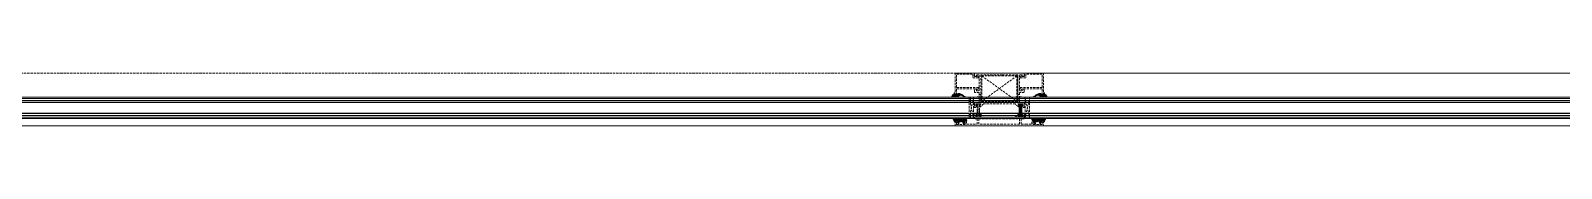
# Model space of a CAD drawing. Extents: x -1457 to 23780, y -2071 to 4205.
# Drawn here: x 20106.6 to 20280.1, y 2365 to 2371 of the extents above; entities that cross this region are included whole.
import ezdxf

# ---------------------------------------------------------------- set-up
doc = ezdxf.new("R2010")
doc.units = 0
doc.header["$MEASUREMENT"] = 0
doc.linetypes.add('HIDDEN', pattern=[0.375, 0.25, -0.125])
doc.layers.get('0').update_dxf_attribs({"color": 9, "lineweight": 9})
for name, color, linetype, lineweight in [('09', 9, 'Continuous', 9), ('15', 9, 'Continuous', 9), ('M-TEFRIS2-015', 129, 'Continuous', 9)]:
    doc.layers.add(name, color=color, linetype=linetype, lineweight=lineweight)
pattern_1 = [(45, (-487.86505, -6), (-0.06629126074, 0.06629126074), [])]
pattern_2 = [(45, (-873.267637, -15.094166), (-0.01767766953, 0.05303300859), [0, -0.05])]

# ---------------------------------------------------------------- blocks, each defined once
blk = doc.blocks.new('*U62')
at = {"layer": '09'}
h = blk.add_hatch(dxfattribs=at)
h.set_pattern_fill('_USER', color=256, scale=0.2, style=0, pattern_type=0)
h.set_pattern_definition([(0, (192.41667, -0.4), (0, -0.2), [])])
h.paths.add_polyline_path([(0, -0.6), (192.42, -0.6), (192.42, 0), (0, 0)])
h = blk.add_hatch(dxfattribs=at)
h.set_pattern_fill('_USER', color=256, scale=0.2, style=0, pattern_type=0)
h.set_pattern_definition([(0, (192.41667, -2.1), (0, -0.2), [])])
h.paths.add_polyline_path([(0, -2.4), (192.42, -2.4), (192.42, -1.8), (0, -1.8)])
at = {"layer": '15'}
for points in [[(0, -0.6), (192.42, -0.6), (192.42, 0), (0, 0)], [(0, -2.4), (192.42, -2.4), (192.42, -1.8), (0, -1.8)]]:
    blk.add_lwpolyline(points, close=True, dxfattribs=at)
blk = doc.blocks.new('*U93')
at = {"layer": '09'}
h = blk.add_hatch(dxfattribs=at)
h.set_pattern_fill('_USER', color=256, scale=0.2, style=0, pattern_type=0)
h.set_pattern_definition([(0, (199.80667, -0.4), (0, -0.2), [])])
h.paths.add_polyline_path([(0, -0.6), (199.81, -0.6), (199.81, 0), (0, 0)])
h = blk.add_hatch(dxfattribs=at)
h.set_pattern_fill('_USER', color=256, scale=0.2, style=0, pattern_type=0)
h.set_pattern_definition([(0, (199.80667, -2.1), (0, -0.2), [])])
h.paths.add_polyline_path([(0, -2.4), (199.81, -2.4), (199.81, -1.8), (0, -1.8)])
at = {"layer": '15'}
for points in [[(0, -0.6), (199.81, -0.6), (199.81, 0), (0, 0)], [(0, -2.4), (199.81, -2.4), (199.81, -1.8), (0, -1.8)]]:
    blk.add_lwpolyline(points, close=True, dxfattribs=at)
blk = doc.blocks.new('*X174')
for p, q in [((1, 6.3), (1.3, 6.6)), ((3.8, 3.3), (1.2, 5.9)), ((1.6, 5.1), (2.3, 5.9)), ((2.2, 4), (3.3, 5)), ((2.9, 2.9), (4.9, 4.9)), ((3.7, 1.9), (3.8, 2)), ((5.3, 3.5), (3.9, 4.9)), ((4.8, 5.8), (4.1, 6.6)), ((4.2, 5.9), (4.8, 6.6)), ((5.3, 3.5), (6.7, 4.9)), ((5.7, 5.7), (6.5, 6.5)), ((8.4, 2.2), (5.7, 4.9)), ((6.8, 5.6), (5.9, 6.5)), ((7.8, 1), (6.5, 2.3)), ((6.7, 1.4), (10.4, 5.1)), ((6.8, 3.3), (8.4, 4.9)), ((7.2, 0.1), (7.8, 0.7)), ((7.3, 5.5), (8.2, 6.4)), ((9.5, 2.9), (7.5, 4.9)), ((8.8, 5.3), (7.7, 6.4)), ((8.8, 5.3), (9.6, 6)), ((11.4, 2.8), (9.1, 5.1)), ((10.1, 3), (12, 4.9)), ((14.1, 1.8), (11, 4.9)), ((11.8, 5.9), (11.1, 6.6)), ((11.3, 6), (11.9, 6.6)), ((11.5, 2.7), (13.7, 4.9)), ((12.4, 1.8), (13.8, 3.2)), ((13.6, 0.6), (12.6, 1.6)), ((12.8, 5.8), (13.6, 6.5)), ((14.2, 3.5), (12.8, 4.9)), ((12.8, 0.5), (14, 1.6)), ((13.8, 5.7), (12.9, 6.6)), ((14.1, 3.5), (16.5, 5.9)), ((14.4, 5.6), (15.3, 6.5)), ((15.8, 3.6), (14.5, 4.9)), ((16.7, 4.5), (14.7, 6.5)), ((16.1, 3.7), (16.6, 4.2))]:
    blk.add_line(p, q)
blk = doc.blocks.new('*X173')
for p, q in [((0.6, 14.7), (1.1, 15.2)), ((4.5, 11.4), (0.8, 15.2)), ((1.3, 0.4), (0.9, 0.9)), ((1, 13.3), (2.1, 14.5)), ((3.3, 10.8), (1, 13.1)), ((1, 1), (3.1, 3.1)), ((1.1, 8.1), (1.6, 8.6)), ((1.3, 11.9), (3.2, 13.8)), ((2, 1.5), (1.5, 2.1)), ((1.6, 10.4), (4.2, 13)), ((4.5, 7.9), (1.6, 10.8)), ((1.9, 8.9), (3.3, 10.4)), ((1.9, 7.2), (3.6, 8.9)), ((4.5, 6.1), (1.9, 8.7)), ((2.7, 2.6), (2, 3.3)), ((4, 4.8), (2.5, 6.4)), ((2.5, 4.3), (4.6, 6.3)), ((2.6, 6.1), (4.4, 8)), ((3.4, 3.6), (2.6, 4.5)), ((4.3, 11.4), (5.2, 12.2))]:
    blk.add_line(p, q)

msp = doc.modelspace()

# ---------------------------------------------------------------- hatches: boundary and pattern name
at = {"layer": 'M-TEFRIS2-015', "linetype": 'HIDDEN', "lineweight": 0}
h = msp.add_hatch(dxfattribs=at)
h.set_pattern_fill('ANSI31', color=256, scale=0.75, style=0)
h.set_pattern_definition(pattern_1)
h.paths.add_polyline_path([(20211.43, 2365), (20211.43, 2365.39), (20211.44, 2365.39), (20211.45, 2365.4), (20211.45, 2365.55), (20211.67, 2365.55, -0.414214), (20211.73, 2365.49), (20211.73, 2365.43), (20211.58, 2365.43), (20211.58, 2365.18), (20212.58, 2365.18), (20212.58, 2365.43), (20212.43, 2365.43), (20212.43, 2365.49, -0.414214), (20212.49, 2365.55), (20212.73, 2365.55), (20212.73, 2365.2), (20213.93, 2365.2), (20213.93, 2365.8), (20213.63, 2365.8), (20213.63, 2366.15), (20213.66, 2366.2), (20213.55, 2366.31, -0.198912), (20213.54, 2366.33), (20213.54, 2366.38, -0.414214), (20213.56, 2366.4), (20213.7, 2366.4, -0.198912), (20213.71, 2366.39), (20213.78, 2366.32), (20213.83, 2366.32, -0.198912), (20213.84, 2366.31), (20213.88, 2366.27), (20213.88, 2366.25), (20213.78, 2366.15), (20213.78, 2366.05), (20213.78, 2366.05, 1), (20213.78, 2366), (20214.37, 2366), (20214.22, 2366.25), (20214.22, 2366.27), (20214.25, 2366.31, -0.267949), (20214.26, 2366.32), (20214.32, 2366.32), (20214.33, 2366.31), (20214.64, 2366), (20216.41, 2366), (20218.24, 2366), (20218.56, 2366.31), (20218.57, 2366.32), (20218.62, 2366.32, -0.267949), (20218.64, 2366.31), (20218.66, 2366.28), (20218.66, 2366.24), (20218.52, 2366), (20219.11, 2366, 1), (20219.11, 2366.05), (20219.1, 2366.05), (20219.1, 2366.15), (20219, 2366.25), (20219, 2366.27), (20219.05, 2366.31, -0.198912), (20219.06, 2366.32), (20219.1, 2366.32), (20219.18, 2366.39, -0.198912), (20219.19, 2366.4), (20219.32, 2366.4, -0.414214), (20219.34, 2366.38), (20219.34, 2366.33, -0.198912), (20219.34, 2366.31), (20219.22, 2366.2), (20219.25, 2366.15), (20219.25, 2365.8), (20218.94, 2365.8), (20218.94, 2365.2), (20219.22, 2365.2), (20219.22, 2365), (20216.8, 2365), (20216.41, 2365)], flags=17)
h.paths.add_polyline_path([(20211.43, 2365), (20211.43, 2365.55), (20211.67, 2365.55, -0.414214), (20211.73, 2365.49), (20211.73, 2365.43), (20211.58, 2365.43), (20211.58, 2365.18), (20212.58, 2365.18), (20212.58, 2365.43), (20212.43, 2365.43), (20212.43, 2365.49, -0.414214), (20212.49, 2365.55), (20212.73, 2365.55), (20212.73, 2365.2), (20213.93, 2365.2), (20213.93, 2365.8), (20213.63, 2365.8), (20213.63, 2366.15), (20213.66, 2366.2), (20213.55, 2366.31, -0.198912), (20213.54, 2366.33), (20213.54, 2366.38, -0.414214), (20213.56, 2366.4), (20213.7, 2366.4, -0.198912), (20213.71, 2366.39), (20213.78, 2366.32), (20213.83, 2366.32, -0.198912), (20213.84, 2366.31), (20213.88, 2366.27), (20213.88, 2366.25), (20213.78, 2366.15), (20213.78, 2366.05), (20213.78, 2366.05, 1), (20213.78, 2366), (20214.37, 2366), (20214.22, 2366.25), (20214.22, 2366.27), (20214.25, 2366.31, -0.267949), (20214.26, 2366.32), (20214.32, 2366.32), (20214.33, 2366.31), (20214.64, 2366), (20216.41, 2366), (20218.24, 2366), (20218.56, 2366.31), (20218.57, 2366.32), (20218.62, 2366.32, -0.267949), (20218.64, 2366.31), (20218.66, 2366.27), (20218.66, 2366.25), (20218.52, 2366), (20219.11, 2366, 1), (20219.11, 2366.05), (20219.1, 2366.05), (20219.1, 2366.15), (20219, 2366.25), (20219, 2366.27), (20219.05, 2366.31, -0.198912), (20219.06, 2366.32), (20219.1, 2366.32), (20219.18, 2366.39, -0.198912), (20219.19, 2366.4), (20219.32, 2366.4, -0.414214), (20219.34, 2366.38), (20219.34, 2366.33, -0.198912), (20219.34, 2366.31), (20219.22, 2366.2), (20219.25, 2366.15), (20219.25, 2365.8), (20218.94, 2365.8), (20218.94, 2365.2), (20219.22, 2365.2), (20219.22, 2365), (20216.8, 2365), (20216.41, 2365)], flags=17)
h = msp.add_hatch(dxfattribs=at)
h.set_pattern_fill('ANSI31', color=256, scale=0.75, style=0)
h.set_pattern_definition(pattern_1)
h.paths.add_polyline_path([(20221.41, 2365), (20221.41, 2365.39), (20221.4, 2365.39), (20221.39, 2365.4), (20221.39, 2365.55), (20221.17, 2365.55, 0.414214), (20221.11, 2365.49), (20221.11, 2365.43), (20221.26, 2365.43), (20221.26, 2365.18), (20220.26, 2365.18), (20220.26, 2365.43), (20220.41, 2365.43), (20220.41, 2365.49, 0.414214), (20220.35, 2365.55), (20220.11, 2365.55), (20220.11, 2365.2), (20218.91, 2365.2), (20218.91, 2365.8), (20219.21, 2365.8), (20219.21, 2366.15), (20219.18, 2366.2), (20219.3, 2366.31, 0.198912), (20219.3, 2366.33), (20219.3, 2366.38, 0.414214), (20219.28, 2366.4), (20219.15, 2366.4, 0.198912), (20219.14, 2366.39), (20219.06, 2366.32), (20219.02, 2366.32, 0.198912), (20219.01, 2366.31), (20218.96, 2366.27), (20218.96, 2366.25), (20219.06, 2366.15), (20219.06, 2366.05), (20219.07, 2366.05, -1), (20219.07, 2366), (20218.48, 2366), (20218.62, 2366.25), (20218.62, 2366.27), (20218.6, 2366.31, 0.267949), (20218.58, 2366.32), (20218.53, 2366.32), (20218.52, 2366.31), (20218.2, 2366), (20216.44, 2366), (20214.6, 2366), (20214.29, 2366.31), (20214.27, 2366.32), (20214.22, 2366.32, 0.267949), (20214.2, 2366.31), (20214.19, 2366.28), (20214.19, 2366.24), (20214.33, 2366), (20213.74, 2366, -1), (20213.74, 2366.05), (20213.74, 2366.05), (20213.74, 2366.15), (20213.84, 2366.25), (20213.84, 2366.27), (20213.8, 2366.31, 0.198912), (20213.78, 2366.32), (20213.74, 2366.32), (20213.67, 2366.39, 0.198912), (20213.65, 2366.4), (20213.52, 2366.4, 0.414214), (20213.5, 2366.38), (20213.5, 2366.33, 0.198912), (20213.51, 2366.31), (20213.62, 2366.2), (20213.59, 2366.15), (20213.59, 2365.8), (20213.91, 2365.8), (20213.91, 2365.2), (20213.62, 2365.2), (20213.62, 2365), (20216.04, 2365), (20216.44, 2365)], flags=17)
h.paths.add_polyline_path([(20221.41, 2365), (20221.41, 2365.55), (20221.17, 2365.55, 0.414214), (20221.11, 2365.49), (20221.11, 2365.43), (20221.26, 2365.43), (20221.26, 2365.18), (20220.26, 2365.18), (20220.26, 2365.43), (20220.41, 2365.43), (20220.41, 2365.49, 0.414214), (20220.35, 2365.55), (20220.11, 2365.55), (20220.11, 2365.2), (20218.91, 2365.2), (20218.91, 2365.8), (20219.21, 2365.8), (20219.21, 2366.15), (20219.18, 2366.2), (20219.3, 2366.31, 0.198912), (20219.3, 2366.33), (20219.3, 2366.38, 0.414214), (20219.28, 2366.4), (20219.15, 2366.4, 0.198912), (20219.14, 2366.39), (20219.06, 2366.32), (20219.02, 2366.32, 0.198912), (20219.01, 2366.31), (20218.96, 2366.27), (20218.96, 2366.25), (20219.06, 2366.15), (20219.06, 2366.05), (20219.07, 2366.05, -1), (20219.07, 2366), (20218.48, 2366), (20218.62, 2366.25), (20218.62, 2366.27), (20218.6, 2366.31, 0.267949), (20218.58, 2366.32), (20218.53, 2366.32), (20218.52, 2366.31), (20218.2, 2366), (20216.44, 2366), (20214.6, 2366), (20214.29, 2366.31), (20214.27, 2366.32), (20214.22, 2366.32, 0.267949), (20214.2, 2366.31), (20214.18, 2366.27), (20214.18, 2366.25), (20214.33, 2366), (20213.74, 2366, -1), (20213.74, 2366.05), (20213.74, 2366.05), (20213.74, 2366.15), (20213.84, 2366.25), (20213.84, 2366.27), (20213.8, 2366.31, 0.198912), (20213.78, 2366.32), (20213.74, 2366.32), (20213.67, 2366.39, 0.198912), (20213.65, 2366.4), (20213.52, 2366.4, 0.414214), (20213.5, 2366.38), (20213.5, 2366.33, 0.198912), (20213.51, 2366.31), (20213.62, 2366.2), (20213.59, 2366.15), (20213.59, 2365.8), (20213.91, 2365.8), (20213.91, 2365.2), (20213.62, 2365.2), (20213.62, 2365), (20216.04, 2365), (20216.44, 2365)], flags=17)
h = msp.add_hatch(dxfattribs=at)
h.set_pattern_fill('ANSI31', color=256, scale=0.75, style=0)
h.set_pattern_definition(pattern_1)
h.paths.add_polyline_path([(20221.41, 2365), (20221.41, 2365.39), (20221.4, 2365.39), (20221.39, 2365.4), (20221.39, 2365.55), (20221.17, 2365.55, 0.414214), (20221.11, 2365.49), (20221.11, 2365.43), (20221.26, 2365.43), (20221.26, 2365.18), (20220.26, 2365.18), (20220.26, 2365.43), (20220.41, 2365.43), (20220.41, 2365.49, 0.414214), (20220.35, 2365.55), (20220.11, 2365.55), (20220.11, 2365.2), (20218.91, 2365.2), (20218.91, 2365.8), (20219.21, 2365.8), (20219.21, 2366.15), (20219.18, 2366.2), (20219.3, 2366.31, 0.198912), (20219.3, 2366.33), (20219.3, 2366.38, 0.414214), (20219.28, 2366.4), (20219.15, 2366.4, 0.198912), (20219.14, 2366.39), (20219.06, 2366.32), (20219.02, 2366.32, 0.198912), (20219.01, 2366.31), (20218.96, 2366.27), (20218.96, 2366.25), (20219.06, 2366.15), (20219.06, 2366.05), (20219.07, 2366.05, -1), (20219.07, 2366), (20218.48, 2366), (20218.62, 2366.25), (20218.62, 2366.27), (20218.6, 2366.31, 0.267949), (20218.58, 2366.32), (20218.53, 2366.32), (20218.52, 2366.31), (20218.2, 2366), (20216.44, 2366), (20214.6, 2366), (20214.29, 2366.31), (20214.27, 2366.32), (20214.22, 2366.32, 0.267949), (20214.2, 2366.31), (20214.19, 2366.28), (20214.19, 2366.24), (20214.33, 2366), (20213.74, 2366, -1), (20213.74, 2366.05), (20213.74, 2366.05), (20213.74, 2366.15), (20213.84, 2366.25), (20213.84, 2366.27), (20213.8, 2366.31, 0.198912), (20213.78, 2366.32), (20213.74, 2366.32), (20213.67, 2366.39, 0.198912), (20213.65, 2366.4), (20213.52, 2366.4, 0.414214), (20213.5, 2366.38), (20213.5, 2366.33, 0.198912), (20213.51, 2366.31), (20213.62, 2366.2), (20213.59, 2366.15), (20213.59, 2365.8), (20213.91, 2365.8), (20213.91, 2365.2), (20213.62, 2365.2), (20213.62, 2365), (20216.04, 2365), (20216.44, 2365)], flags=17)
h.paths.add_polyline_path([(20221.41, 2365), (20221.41, 2365.55), (20221.17, 2365.55, 0.414214), (20221.11, 2365.49), (20221.11, 2365.43), (20221.26, 2365.43), (20221.26, 2365.18), (20220.26, 2365.18), (20220.26, 2365.43), (20220.41, 2365.43), (20220.41, 2365.49, 0.414214), (20220.35, 2365.55), (20220.11, 2365.55), (20220.11, 2365.2), (20218.91, 2365.2), (20218.91, 2365.8), (20219.21, 2365.8), (20219.21, 2366.15), (20219.18, 2366.2), (20219.3, 2366.31, 0.198912), (20219.3, 2366.33), (20219.3, 2366.38, 0.414214), (20219.28, 2366.4), (20219.15, 2366.4, 0.198912), (20219.14, 2366.39), (20219.06, 2366.32), (20219.02, 2366.32, 0.198912), (20219.01, 2366.31), (20218.96, 2366.27), (20218.96, 2366.25), (20219.06, 2366.15), (20219.06, 2366.05), (20219.07, 2366.05, -1), (20219.07, 2366), (20218.48, 2366), (20218.62, 2366.25), (20218.62, 2366.27), (20218.6, 2366.31, 0.267949), (20218.58, 2366.32), (20218.53, 2366.32), (20218.52, 2366.31), (20218.2, 2366), (20216.44, 2366), (20214.6, 2366), (20214.29, 2366.31), (20214.27, 2366.32), (20214.22, 2366.32, 0.267949), (20214.2, 2366.31), (20214.18, 2366.27), (20214.18, 2366.25), (20214.33, 2366), (20213.74, 2366, -1), (20213.74, 2366.05), (20213.74, 2366.05), (20213.74, 2366.15), (20213.84, 2366.25), (20213.84, 2366.27), (20213.8, 2366.31, 0.198912), (20213.78, 2366.32), (20213.74, 2366.32), (20213.67, 2366.39, 0.198912), (20213.65, 2366.4), (20213.52, 2366.4, 0.414214), (20213.5, 2366.38), (20213.5, 2366.33, 0.198912), (20213.51, 2366.31), (20213.62, 2366.2), (20213.59, 2366.15), (20213.59, 2365.8), (20213.91, 2365.8), (20213.91, 2365.2), (20213.62, 2365.2), (20213.62, 2365), (20216.04, 2365), (20216.44, 2365)], flags=17)
h = msp.add_hatch(dxfattribs=at)
h.set_pattern_fill('DOTS', color=256, scale=0.8, angle=45, style=0)
h.set_pattern_definition(pattern_2)
h.paths.add_polyline_path([(20214.19, 2366.75), (20214.19, 2366.17), (20214.29, 2366), (20213.79, 2366), (20213.89, 2366.17), (20213.89, 2366.75), (20213.89, 2367.33), (20213.8, 2367.5), (20214.29, 2367.5), (20214.19, 2367.33)])
h = msp.add_hatch(dxfattribs=at)
h.set_pattern_fill('DOTS', color=256, scale=0.8, angle=45, style=0)
h.set_pattern_definition(pattern_2)
h.paths.add_polyline_path([(20218.65, 2366.75), (20218.65, 2366.17), (20218.55, 2366), (20219.05, 2366), (20218.95, 2366.17), (20218.95, 2366.75), (20218.95, 2367.33), (20219.05, 2367.5), (20218.55, 2367.5), (20218.65, 2367.33)])
h = msp.add_hatch(dxfattribs=at)
h.set_pattern_fill('DOTS', color=256, scale=0.8, angle=45, style=0)
h.set_pattern_definition(pattern_2)
h.paths.add_polyline_path([(20218.96, 2366.17), (20219.06, 2366), (20218.56, 2366), (20218.66, 2366.17), (20218.66, 2366.75), (20218.66, 2367.33), (20218.56, 2367.5), (20219.06, 2367.5), (20218.96, 2367.33), (20218.96, 2366.75)])

# ---------------------------------------------------------------- linework, layer by layer
for p, q in [((19799.5, 2371), (21815.5, 2371)), ((20214.32, 2370.8), (20214.32, 2368.01)), ((20218.42, 2370.68), (20214.42, 2370.68)), ((20214.42, 2370.68), (20218.42, 2367.8)), ((20218.42, 2370.68), (20214.42, 2367.8)), ((20214.42, 2367.8), (20214.42, 2370.68)), ((20218.42, 2367.8), (20218.42, 2370.68)), ((20218.42, 2367.8), (20218.42, 2370.68)), ((20218.52, 2370.8), (20218.52, 2368.01)), ((20213.49, 2365.86), (20212.99, 2368.26)), ((20213.49, 2368.26), (20212.99, 2365.86)), ((20212.99, 2365.86), (20212.99, 2368.26)), ((20212.99, 2368.26), (20213.49, 2368.26)), ((20213.49, 2365.86), (20213.49, 2368.26)), ((20213.92, 2368.31), (20214.61, 2368.31)), ((20214.12, 2368.76), (20214.12, 2367.86)), ((20214.12, 2368.56), (20214.32, 2368.56)), ((20214.12, 2368.06), (20214.32, 2368.06)), ((20218.92, 2368.31), (20218.23, 2368.31)), ((20218.72, 2368.56), (20218.52, 2368.56)), ((20218.72, 2368.06), (20218.52, 2368.06)), ((20218.72, 2368.76), (20218.72, 2367.86)), ((20219.35, 2365.86), (20219.85, 2368.26)), ((20219.35, 2368.26), (20219.85, 2365.86)), ((20219.35, 2365.86), (20219.35, 2368.26)), ((20219.85, 2368.26), (20219.35, 2368.26)), ((20219.85, 2365.86), (20219.85, 2368.26)), ((20213.79, 2367.5), (20213.89, 2367.33)), ((20213.79, 2367.5), (20214.29, 2367.5)), ((20213.89, 2367.33), (20213.89, 2366.75)), ((20213.89, 2366.17), (20213.89, 2366.75)), ((20214.29, 2367.5), (20214.19, 2367.33)), ((20214.19, 2366.75), (20214.19, 2367.33)), ((20214.19, 2366.75), (20214.19, 2366.17)), ((20214.42, 2367.8), (20218.42, 2367.8)), ((20218.55, 2367.5), (20218.65, 2367.33)), ((20219.05, 2367.5), (20218.55, 2367.5)), ((20218.56, 2367.5), (20219.06, 2367.5)), ((20218.56, 2367.5), (20218.66, 2367.33)), ((20218.65, 2366.75), (20218.65, 2367.33)), ((20218.65, 2366.75), (20218.65, 2366.17)), ((20218.66, 2367.33), (20218.66, 2366.75)), ((20218.66, 2366.17), (20218.66, 2366.75)), ((20219.05, 2367.5), (20218.95, 2367.33)), ((20218.95, 2367.33), (20218.95, 2366.75)), ((20218.95, 2366.17), (20218.95, 2366.75)), ((20219.06, 2367.5), (20218.96, 2367.33)), ((20218.96, 2366.75), (20218.96, 2367.33)), ((20218.96, 2366.75), (20218.96, 2366.17)), ((19807.5, 2365), (20417.5, 2365)), ((20211.4, 2365.41), (20211.14, 2365.84)), ((20211.39, 2365.69), (20211.22, 2365.84)), ((20211.95, 2365.69), (20211.39, 2365.69)), ((20211.42, 2365.39), (20211.4, 2365.41)), ((20211.44, 2365.39), (20211.42, 2365.39)), ((20211.45, 2365.4), (20211.44, 2365.39)), ((20211.45, 2365.8), (20211.48, 2365.79)), ((20211.75, 2365.55), (20211.45, 2365.55)), ((20211.45, 2365.55), (20211.45, 2365.4)), ((20211.48, 2365.79), (20211.52, 2365.78)), ((20211.52, 2365.78), (20211.92, 2365.74)), ((20211.75, 2365.43), (20211.7, 2365.43)), ((20211.7, 2365.43), (20211.77, 2365.2)), ((20211.75, 2365.43), (20211.75, 2365.55)), ((20211.77, 2365.2), (20211.79, 2365.19)), ((20211.79, 2365.19), (20211.81, 2365.2)), ((20211.81, 2365.2), (20211.83, 2365.21)), ((20211.92, 2365.74), (20211.95, 2365.72)), ((20211.95, 2365.72), (20211.96, 2365.7)), ((20211.96, 2365.7), (20211.95, 2365.69)), ((20212.03, 2365.79), (20212, 2365.81)), ((20212.05, 2365.78), (20212.03, 2365.79)), ((20212.06, 2365.75), (20212.05, 2365.78)), ((20212.07, 2365.73), (20212.06, 2365.75)), ((20212.09, 2365.71), (20212.07, 2365.73)), ((20212.1, 2365.7), (20212.09, 2365.71)), ((20212.12, 2365.69), (20212.1, 2365.7)), ((20212.58, 2365.69), (20212.12, 2365.69)), ((20212.17, 2365.8), (20212.21, 2365.79)), ((20212.21, 2365.79), (20212.59, 2365.75)), ((20212.35, 2365.19), (20212.33, 2365.21)), ((20212.36, 2365.19), (20212.35, 2365.19)), ((20212.38, 2365.2), (20212.36, 2365.19)), ((20212.48, 2365.43), (20212.38, 2365.2)), ((20212.43, 2365.43), (20212.43, 2365.55)), ((20212.43, 2365.55), (20212.58, 2365.55)), ((20212.43, 2365.43), (20212.48, 2365.43)), ((20212.6, 2365.69), (20212.58, 2365.69)), ((20212.59, 2365.75), (20212.61, 2365.73)), ((20212.61, 2365.71), (20212.6, 2365.69)), ((20212.61, 2365.73), (20212.61, 2365.71)), ((20212.99, 2365.86), (20213.49, 2365.86)), ((20213.79, 2366), (20213.89, 2366.17)), ((20213.79, 2366), (20214.29, 2366)), ((20214.29, 2366), (20214.19, 2366.17)), ((20218.55, 2366), (20218.65, 2366.17)), ((20219.05, 2366), (20218.55, 2366)), ((20218.56, 2366), (20218.66, 2366.17)), ((20218.56, 2366), (20219.06, 2366)), ((20219.05, 2366), (20218.95, 2366.17)), ((20219.06, 2366), (20218.96, 2366.17)), ((20219.85, 2365.86), (20219.35, 2365.86)), ((20220.25, 2365.75), (20220.23, 2365.73)), ((20220.23, 2365.73), (20220.23, 2365.71)), ((20220.23, 2365.71), (20220.24, 2365.69)), ((20220.24, 2365.69), (20220.26, 2365.69)), ((20220.63, 2365.79), (20220.25, 2365.75)), ((20220.26, 2365.69), (20220.72, 2365.69)), ((20220.41, 2365.55), (20220.26, 2365.55)), ((20220.41, 2365.43), (20220.36, 2365.43)), ((20220.36, 2365.43), (20220.46, 2365.2)), ((20220.41, 2365.43), (20220.41, 2365.55)), ((20220.46, 2365.2), (20220.48, 2365.19)), ((20220.48, 2365.19), (20220.49, 2365.19)), ((20220.49, 2365.19), (20220.51, 2365.21)), ((20220.67, 2365.8), (20220.63, 2365.79)), ((20220.72, 2365.69), (20220.74, 2365.7)), ((20220.74, 2365.7), (20220.75, 2365.71)), ((20220.75, 2365.71), (20220.77, 2365.73)), ((20220.77, 2365.73), (20220.78, 2365.75)), ((20220.78, 2365.75), (20220.79, 2365.78)), ((20220.79, 2365.78), (20220.81, 2365.79)), ((20220.81, 2365.79), (20220.84, 2365.81)), ((20220.89, 2365.72), (20220.88, 2365.7)), ((20220.88, 2365.7), (20220.89, 2365.69)), ((20220.92, 2365.74), (20220.89, 2365.72)), ((20220.89, 2365.69), (20221.45, 2365.69)), ((20221.32, 2365.78), (20220.92, 2365.74)), ((20221.03, 2365.2), (20221.01, 2365.21)), ((20221.05, 2365.19), (20221.03, 2365.2)), ((20221.07, 2365.2), (20221.05, 2365.19)), ((20221.14, 2365.43), (20221.07, 2365.2)), ((20221.09, 2365.43), (20221.09, 2365.55)), ((20221.09, 2365.55), (20221.39, 2365.55)), ((20221.09, 2365.43), (20221.14, 2365.43)), ((20221.36, 2365.79), (20221.32, 2365.78)), ((20221.39, 2365.8), (20221.36, 2365.79)), ((20221.39, 2365.55), (20221.39, 2365.4)), ((20221.39, 2365.4), (20221.4, 2365.39)), ((20221.4, 2365.39), (20221.42, 2365.39)), ((20221.42, 2365.39), (20221.44, 2365.41)), ((20221.44, 2365.41), (20221.7, 2365.84)), ((20221.45, 2365.69), (20221.62, 2365.84))]:
    msp.add_line(p, q, dxfattribs=at)
for points in [[(20212.27, 2371), (20014.74, 2371)], [(20218.52, 2368.55), (20218.52, 2370.8), (20216.77, 2370.8), (20214.32, 2370.8)], [(20403.99, 2371), (20214.95, 2371)], [(20214.32, 2368.01), (20214.32, 2367.7), (20218.52, 2367.7), (20218.52, 2368.06)], [(20218.72, 2368.6), (20218.52, 2368.55)], [(20218.52, 2368.06), (20218.72, 2368.01)], [(20014.74, 2365), (20212.26, 2365)], [(20214.95, 2365), (20403.98, 2365)]]:
    msp.add_lwpolyline(points, dxfattribs=at)
for points in [[(20214.12, 2369.32, 0.414214), (20214.07, 2369.37), (20211.57, 2369.37), (20211.57, 2370.86), (20213.42, 2370.86), (20213.42, 2370.44), (20214.04, 2370.44, 0.414214), (20214.09, 2370.49), (20214.09, 2370.54), (20213.89, 2370.68), (20213.84, 2370.59), (20213.57, 2370.59), (20213.57, 2370.85), (20213.62, 2370.85), (20213.62, 2371), (20211.42, 2371), (20211.42, 2368.55), (20211.57, 2368.55), (20211.57, 2369.21), (20213.84, 2369.21), (20213.84, 2369.11), (20214.12, 2369.28)], [(20218.72, 2369.32, -0.414214), (20218.77, 2369.37), (20221.27, 2369.37), (20221.27, 2370.86), (20219.42, 2370.86), (20219.42, 2370.44), (20218.8, 2370.44, -0.414214), (20218.75, 2370.49), (20218.75, 2370.54), (20218.95, 2370.68), (20219, 2370.59), (20219.27, 2370.59), (20219.27, 2370.85), (20219.22, 2370.85), (20219.22, 2371), (20221.42, 2371), (20221.42, 2368.55), (20221.27, 2368.55), (20221.27, 2369.21), (20219, 2369.21), (20219, 2369.11), (20218.72, 2369.28)], [(20221.18, 2365.55), (20221.42, 2365.55), (20221.42, 2365), (20219.42, 2365), (20216.78, 2365), (20216.39, 2365), (20211.41, 2365), (20211.41, 2365.55), (20211.65, 2365.55, -0.414214), (20211.71, 2365.49), (20211.71, 2365.43), (20211.56, 2365.43), (20211.56, 2365.18), (20212.56, 2365.18), (20212.56, 2365.43), (20212.41, 2365.43), (20212.41, 2365.49, -0.414214), (20212.47, 2365.55), (20212.71, 2365.55), (20212.71, 2365.2), (20213.91, 2365.2), (20213.91, 2365.8), (20213.61, 2365.8), (20213.61, 2366.15), (20213.64, 2366.2), (20213.53, 2366.31, -0.198912), (20213.52, 2366.33), (20213.52, 2366.38, -0.414214), (20213.54, 2366.4), (20213.67, 2366.4, -0.198912), (20213.69, 2366.39), (20213.76, 2366.32), (20213.8, 2366.32, -0.198912), (20213.82, 2366.31), (20213.86, 2366.27), (20213.86, 2366.25), (20213.76, 2366.15), (20213.76, 2366.05), (20213.76, 2366.05, 1), (20213.76, 2366), (20214.35, 2366), (20214.2, 2366.25), (20214.2, 2366.27), (20214.23, 2366.31, -0.267949), (20214.24, 2366.32), (20214.29, 2366.32), (20214.31, 2366.31), (20214.62, 2366), (20216.39, 2366), (20218.22, 2366), (20218.54, 2366.31), (20218.55, 2366.32), (20218.6, 2366.32, -0.267949), (20218.62, 2366.31), (20218.64, 2366.27), (20218.64, 2366.25), (20218.5, 2366), (20219.09, 2366, 1), (20219.09, 2366.05), (20219.08, 2366.05), (20219.08, 2366.15), (20218.98, 2366.25), (20218.98, 2366.27), (20219.03, 2366.31, -0.198912), (20219.04, 2366.32), (20219.08, 2366.32), (20219.16, 2366.39, -0.198912), (20219.17, 2366.4), (20219.3, 2366.4, -0.414214), (20219.32, 2366.38), (20219.32, 2366.33, -0.198912), (20219.32, 2366.31), (20219.2, 2366.2), (20219.23, 2366.15), (20219.23, 2365.8), (20218.91, 2365.8), (20218.91, 2365.2), (20219.42, 2365.2), (20220.12, 2365.2), (20220.12, 2365.55), (20220.36, 2365.55, -0.414214), (20220.42, 2365.49), (20220.42, 2365.43), (20220.27, 2365.43), (20220.27, 2365.18), (20221.27, 2365.18), (20221.27, 2365.43), (20221.12, 2365.43), (20221.12, 2365.49)]]:
    msp.add_lwpolyline(points, format="xyb", close=True, dxfattribs=at)
msp.add_lwpolyline([(20218.72, 2368.01), (20218.72, 2367.7), (20219.22, 2367.7), (20219.22, 2367.35), (20219.19, 2367.3), (20219.31, 2367.19, -0.198912), (20219.31, 2367.17), (20219.31, 2367.12, -0.414214), (20219.29, 2367.1), (20219.16, 2367.1, -0.198912), (20219.15, 2367.11), (20219.07, 2367.18), (20219.03, 2367.18, -0.198912), (20219.02, 2367.19), (20218.97, 2367.23), (20218.97, 2367.25), (20219.07, 2367.35), (20219.07, 2367.45), (20219.08, 2367.45, 1), (20219.08, 2367.5), (20218.5, 2367.5), (20218.64, 2367.25), (20218.64, 2367.23), (20218.62, 2367.19, -0.267949), (20218.6, 2367.18), (20218.55, 2367.18), (20218.54, 2367.19), (20218.22, 2367.5), (20214.62, 2367.5), (20214.31, 2367.19), (20214.29, 2367.18), (20214.24, 2367.18, -0.267949), (20214.23, 2367.19), (20214.2, 2367.23), (20214.2, 2367.25), (20214.35, 2367.5), (20213.77, 2367.5, 1), (20213.77, 2367.45), (20213.77, 2367.45), (20213.77, 2367.35), (20213.87, 2367.25), (20213.87, 2367.23), (20213.83, 2367.19, -0.198912), (20213.81, 2367.18), (20213.77, 2367.18), (20213.7, 2367.11, -0.198912), (20213.68, 2367.1), (20213.55, 2367.1, -0.414214), (20213.53, 2367.12), (20213.53, 2367.17, -0.198912), (20213.54, 2367.19), (20213.65, 2367.3), (20213.62, 2367.35), (20213.62, 2367.7), (20214.12, 2367.7), (20214.12, 2368.8), (20213.62, 2368.8), (20213.62, 2369.13), (20213.82, 2369.2), (20213.81, 2369.2), (20213.82, 2369.2), (20213.82, 2369), (20214.12, 2369), (20214.12, 2370.8), (20213.82, 2370.8), (20213.82, 2370.6), (20213.62, 2370.67), (20213.62, 2371), (20219.22, 2371), (20219.22, 2370.67), (20219.02, 2370.6), (20219.02, 2370.8), (20218.72, 2370.8), (20218.72, 2369), (20219.02, 2369), (20219.02, 2369.2), (20219.22, 2369.13), (20219.22, 2368.8), (20218.72, 2368.8), (20218.72, 2368.6)], format="xyb", dxfattribs=at)
for points in [[(20211.76, 2368.67), (20211.86, 2368.69), (20212.02, 2368.65), (20212.18, 2368.57), (20212.51, 2368.35), (20212.55, 2368.31), (20212.53, 2368.29), (20212.51, 2368.29), (20212.1, 2368.48), (20212, 2368.49), (20211.88, 2368.46), (20211.83, 2368.41), (20211.78, 2368.38), (20211.74, 2368.33), (20211.7, 2368.3), (20211.65, 2368.28), (20211.63, 2368.3), (20211.65, 2368.33), (20211.68, 2368.36), (20211.69, 2368.39), (20211.68, 2368.41), (20211.57, 2368.39), (20211.43, 2368.37), (20211.29, 2368.33), (20211.13, 2368.3), (20211.08, 2368.28), (20211.05, 2368.28), (20211.03, 2368.3), (20211.03, 2368.33), (20211.05, 2368.37), (20211.35, 2368.77), (20211.41, 2368.77), (20211.41, 2368.55), (20211.63, 2368.55), (20211.73, 2368.64), (20211.74, 2368.65)], [(20221.08, 2368.67), (20220.98, 2368.69), (20220.82, 2368.65), (20220.66, 2368.57), (20220.33, 2368.35), (20220.29, 2368.31), (20220.31, 2368.29), (20220.33, 2368.29), (20220.74, 2368.48), (20220.84, 2368.49), (20220.96, 2368.46), (20221.01, 2368.41), (20221.06, 2368.38), (20221.1, 2368.33), (20221.14, 2368.3), (20221.19, 2368.28), (20221.21, 2368.3), (20221.19, 2368.33), (20221.16, 2368.36), (20221.15, 2368.39), (20221.16, 2368.41), (20221.27, 2368.39), (20221.41, 2368.37), (20221.55, 2368.33), (20221.71, 2368.3), (20221.76, 2368.28), (20221.79, 2368.28), (20221.81, 2368.3), (20221.81, 2368.33), (20221.79, 2368.37), (20221.49, 2368.77), (20221.43, 2368.77), (20221.43, 2368.55), (20221.21, 2368.55), (20221.11, 2368.64), (20221.1, 2368.65)], [(20216.78, 2365.8), (20218.71, 2365.8), (20218.71, 2365.2), (20216.78, 2365.2), (20216.39, 2365.2), (20214.11, 2365.2), (20214.11, 2365.8), (20216.39, 2365.8)]]:
    msp.add_lwpolyline(points, close=True, dxfattribs=at)
for centre, radius, start, end in [((20212.08, 2365.25), 0.253, 351.4886, 188.5114), ((20212.58, 2365.7), 0.15, 270, 90), ((20220.26, 2365.7), 0.15, 90, 270), ((20220.76, 2365.25), 0.253, 351.4886, 188.5114)]:
    msp.add_arc(centre, radius, start, end, dxfattribs=at)

# ---------------------------------------------------------------- block references
at = {"layer": 'M-TEFRIS2-015', "linetype": 'HIDDEN', "lineweight": 0, "rotation": 180}
for name, p in [('*U93', (20212.99, 2365.86)), ('*U62', (20405.56, 2365.86))]:
    msp.add_blockref(name, p, dxfattribs=at)
at = {"layer": 'M-TEFRIS2-015', "linetype": 'HIDDEN', "lineweight": 0, "yscale": 0.1, "zscale": 0.1}
for p, xscale, rotation in [((20212.55, 2368.22), 0.1, 90), ((20220.29, 2368.22), -0.1, 270)]:
    msp.add_blockref('*X173', p, dxfattribs=dict(at, xscale=xscale, rotation=rotation))
for p, xscale in [((20211.05, 2365.2), 0.1), ((20221.79, 2365.2), -0.1)]:
    msp.add_blockref('*X174', p, dxfattribs=dict(at, xscale=xscale))

doc.saveas('drawing.dxf')
